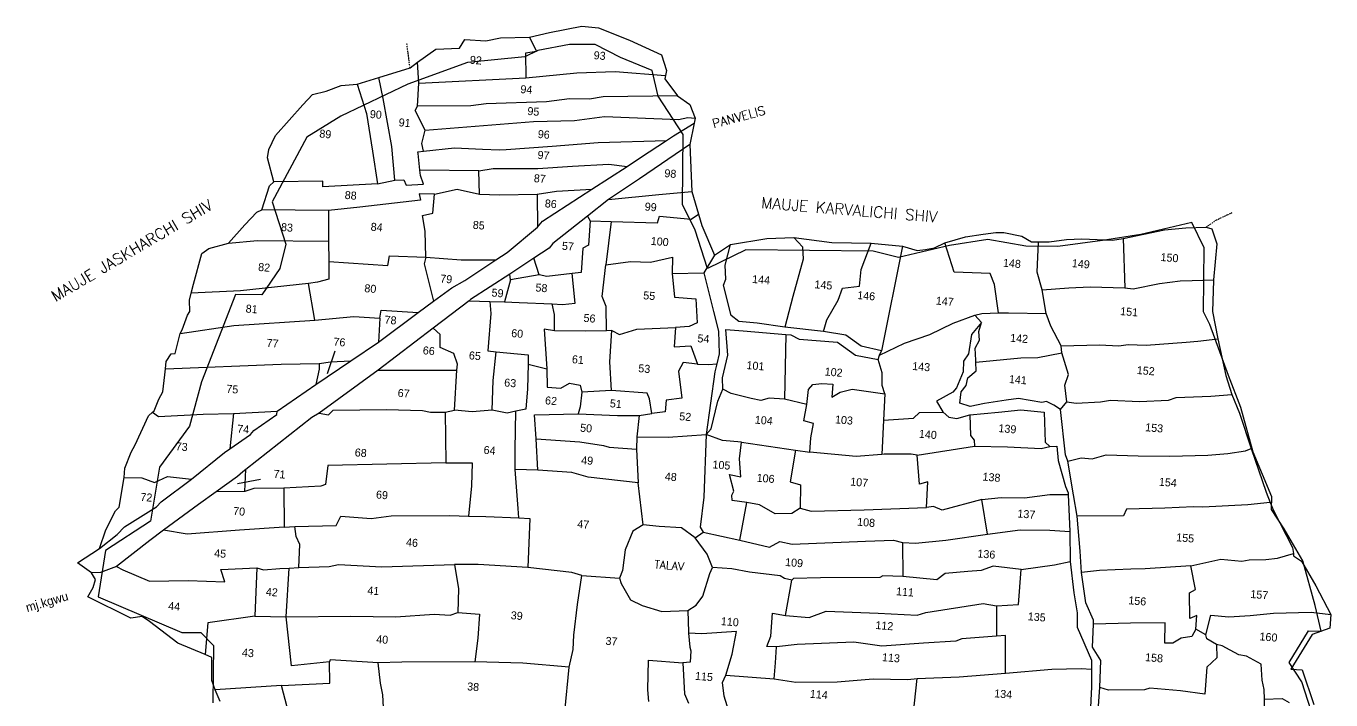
# Model space of a CAD drawing. Header units: metres. Extents: x 286999 to 289862, y 2087634 to 2091131.
# Drawn here: x 286999 to 288506, y 2090353 to 2091131 of the extents above; entities that cross this region are included whole.
import ezdxf
from ezdxf.enums import TextEntityAlignment as Align

# ---------------------------------------------------------------- set-up
doc = ezdxf.new("R2010")
doc.units = ezdxf.units.M
doc.header["$LTSCALE"] = 10
doc.header["$MEASUREMENT"] = 0
doc.linetypes.add('DIVIDE', pattern=[1.25, 0.5, -0.25, 0, -0.25, 0, -0.25])
for name, color, linetype in [('OFF', 1, 'Continuous'), ('POLY_PARCEL', 6, 'Continuous'), ('POLY_ROAD', 30, 'Continuous'), ('POLY_WATER', 4, 'Continuous'), ('TEXT_MAPIN', 7, 'Continuous'), ('TEXT_MAPOUT', 7, 'Continuous'), ('TEXT_PARCEL', 7, 'Continuous'), ('V_BOUND_LINE', 7, 'Continuous'), ('V_DIVIDE_LINE', 7, 'DIVIDE'), ('VILLAGE BOUNDRY', 15, 'Continuous')]:
    doc.layers.add(name, color=color, linetype=linetype)
doc.styles.get("Standard").update_dxf_attribs({"font": 'simplex.shx'})
doc.styles.add('TEXT_MAP', font='')
doc.styles.get('TEXT_MAP').set_extended_font_data('Kruti Dev 050')
doc.dimstyles.get("Standard").update_dxf_attribs({"dimtxt": 0.18, "dimasz": 0.18, "dimexe": 0.18, "dimexo": 0.0625, "dimgap": 0.09, "dimtad": 0, "dimtih": 1, "dimtoh": 1, "dimdec": 4, "dimzin": 0, "dimdsep": 46, "dimtxsty": 'Standard', "dimcen": 0.09, "dimadec": 0, "dimazin": 0, "dimtfac": 1, "dimtdec": 4, "dimtofl": 0, "dimtmove": 0, "dimatfit": 3, "dimfxl": 1, "dimtolj": 1, "dimtzin": 0, "dimarcsym": 0})

msp = doc.modelspace()

# ---------------------------------------------------------------- linework, layer by layer
at = {"layer": 'OFF'}
msp.add_line((287771.8, 2090540.2), (287781, 2090546.5), dxfattribs=at)
at = {"layer": 'POLY_PARCEL'}
for p, q in [((287580.5, 2091118.6), (287588.5, 2091102)), ((287588.5, 2091102), (287576, 2091100.1)), ((287576, 2091100.1), (287576.4, 2091071.6)), ((287452.8, 2091065.3), (287451.4, 2091089.7)), ((287411.6, 2091047.5), (287406.7, 2091071.9)), ((287451.3, 2091038.8), (287452.8, 2091065.3)), ((287452.8, 2091065.3), (287576.4, 2091071.6)), ((287576.4, 2091071.6), (287635.3, 2091077.4)), ((287635.3, 2091077.4), (287679.5, 2091078.9)), ((287679.5, 2091078.9), (287737.7, 2091074.2)), ((287381.6, 2091064.3), (287392.4, 2091030.2)), ((287665.5, 2091049.7), (287650, 2091047)), ((287751.5, 2091050.7), (287665.5, 2091049.7)), ((287421.6, 2090992.1), (287411.6, 2091047.5)), ((287448.4, 2091034), (287451.3, 2091038.8)), ((287513, 2091039.3), (287451.3, 2091038.8)), ((287530.5, 2091041.5), (287513, 2091039.3)), ((287600.2, 2091043.8), (287530.5, 2091041.5)), ((287626.7, 2091047.4), (287600.2, 2091043.8)), ((287650, 2091047), (287626.7, 2091047.4)), ((287392.4, 2091030.2), (287399.4, 2090987)), ((287460, 2091011.2), (287448.4, 2091034)), ((287460, 2091011.2), (287585.2, 2091021.3)), ((287585.2, 2091021.3), (287632.6, 2091022.2)), ((287632.6, 2091022.2), (287667.2, 2091027)), ((287667.2, 2091027), (287752.5, 2091023.3)), ((287752.5, 2091023.3), (287763.6, 2091025.6)), ((287763.6, 2091025.6), (287772, 2091025.1)), ((287456.2, 2090995.8), (287460, 2091011.2)), ((287425, 2090953.3), (287421.6, 2090992.1)), ((287458, 2090987), (287456.2, 2090995.8)), ((287458, 2090987), (287493.8, 2090990.6)), ((287493.8, 2090990.6), (287526.1, 2090989)), ((287553.7, 2090988.6), (287606.9, 2090992.6)), ((287606.9, 2090992.6), (287660, 2090997)), ((287660, 2090997), (287738.7, 2090999.3)), ((287399.4, 2090987), (287405, 2090949.1)), ((287451.7, 2090986), (287458, 2090987)), ((287451.9, 2090984.3), (287451.7, 2090986)), ((287454, 2090964.7), (287451.9, 2090984.3)), ((287526.1, 2090989), (287546.1, 2090988.5)), ((287546.1, 2090988.5), (287553.7, 2090988.6)), ((287522.2, 2090964.2), (287454, 2090964.7)), ((287454.6, 2090958.8), (287454, 2090964.7)), ((287522.2, 2090964.2), (287538.5, 2090966.9)), ((287522.9, 2090937.2), (287522.2, 2090964.2)), ((287538.5, 2090966.9), (287590.2, 2090967)), ((287590.2, 2090967), (287630.1, 2090969.6)), ((287630.1, 2090969.6), (287672.2, 2090972)), ((287672.2, 2090972), (287693.2, 2090969.2)), ((287341.9, 2090952.1), (287285.1, 2090951.3)), ((287341.7, 2090945.5), (287341.9, 2090952.1)), ((287405, 2090949.1), (287341.7, 2090945.5)), ((287405, 2090949.1), (287425, 2090953.3)), ((287425, 2090953.3), (287435.6, 2090953.9)), ((287435.6, 2090953.9), (287438, 2090947.5)), ((287438, 2090947.5), (287458.1, 2090948.7)), ((287458.1, 2090948.7), (287454.6, 2090958.8)), ((287454.5, 2090930.3), (287384.6, 2090922.2)), ((287470.7, 2090937.3), (287453.3, 2090937.7)), ((287453.3, 2090937.7), (287454.5, 2090930.3)), ((287468.9, 2090915.3), (287470.7, 2090937.3)), ((287470.7, 2090937.3), (287497.2, 2090943)), ((287497.2, 2090943), (287522.9, 2090937.2)), ((287522.9, 2090937.2), (287545.8, 2090936.5)), ((287545.8, 2090936.5), (287589.6, 2090937.2)), ((287589.6, 2090937.2), (287611.7, 2090940.5)), ((287589.6, 2090937.2), (287589.7, 2090899.2)), ((287611.7, 2090940.5), (287652.7, 2090942.9)), ((287671.8, 2090930.9), (287729.8, 2090936.6)), ((287729.8, 2090936.6), (287768, 2090940.1)), ((287348.3, 2090918.2), (287271.3, 2090919.2)), ((287384.6, 2090922.2), (287348.3, 2090918.2)), ((287348.3, 2090918.2), (287348.5, 2090882.8)), ((287457.1, 2090912.6), (287468.9, 2090915.3)), ((287767.2, 2090908.1), (287775.6, 2090914.1)), ((287459.9, 2090894.5), (287457.1, 2090912.6)), ((287647.4, 2090911.7), (287650.5, 2090906.3)), ((287650.5, 2090906.3), (287648.6, 2090878.1)), ((287650.5, 2090906.3), (287675, 2090905.6)), ((287675, 2090905.6), (287668.6, 2090855.7)), ((287675, 2090905.6), (287728.6, 2090904)), ((287728.6, 2090904), (287730.7, 2090911.8)), ((287730.7, 2090911.8), (287767.2, 2090908.1)), ((287460.7, 2090864.3), (287459.9, 2090894.5)), ((287885.7, 2090887.2), (287896, 2090876.4)), ((288266.4, 2090886.1), (288268.1, 2090828.9)), ((287233.1, 2090880.7), (287266.6, 2090883.7)), ((287266.6, 2090883.7), (287348.5, 2090882.8)), ((287348.5, 2090882.8), (287348.7, 2090859.5)), ((287642, 2090874.6), (287640.2, 2090846.8)), ((287648.6, 2090878.1), (287642, 2090874.6)), ((287896, 2090876.4), (287896.8, 2090862.1)), ((287963.6, 2090850.2), (287975.3, 2090880.7)), ((288011.2, 2090876.9), (287987.1, 2090756.3)), ((288070.9, 2090847), (288060.2, 2090881.1)), ((288166.9, 2090847.2), (288168.3, 2090882)), ((287348.7, 2090859.5), (287348.9, 2090839.1)), ((287348.7, 2090859.5), (287416.8, 2090854.7)), ((287416.8, 2090854.7), (287419, 2090865.9)), ((287419, 2090865.9), (287460.7, 2090864.3)), ((287460.7, 2090864.3), (287459, 2090856.8)), ((287459, 2090856.8), (287469.7, 2090813.4)), ((287460.7, 2090864.3), (287501.6, 2090861.3)), ((287501.6, 2090861.3), (287541.5, 2090861.1)), ((287591.9, 2090843.8), (287585.6, 2090863.1)), ((287664.5, 2090819.1), (287668.6, 2090855.7)), ((287668.6, 2090855.7), (287697.3, 2090859.2)), ((287697.3, 2090859.2), (287720.2, 2090858.4)), ((287720.2, 2090858.4), (287745.8, 2090864.3)), ((287745.8, 2090864.3), (287745.3, 2090845.5)), ((287896.8, 2090862.1), (287884.6, 2090819.1)), ((287348.9, 2090839.1), (287335.9, 2090835.5)), ((287558.6, 2090838.2), (287557.7, 2090844.8)), ((287591.9, 2090843.8), (287558.6, 2090838.2)), ((287600.5, 2090842), (287591.9, 2090843.8)), ((287630, 2090845.6), (287600.5, 2090842)), ((287640.2, 2090846.8), (287630, 2090845.6)), ((287633.2, 2090811.1), (287630, 2090845.6)), ((287745.3, 2090845.5), (287781.8, 2090846.1)), ((287745.3, 2090845.5), (287748, 2090818.2)), ((287961.7, 2090830.8), (287963.6, 2090850.2)), ((288112.6, 2090845.6), (288070.9, 2090847)), ((288117.6, 2090832.9), (288112.6, 2090845.6)), ((288172.8, 2090826.5), (288166.9, 2090847.2)), ((287246.9, 2090825.3), (287189.9, 2090822.7)), ((287325.3, 2090833.8), (287246.9, 2090825.3)), ((287335.9, 2090835.5), (287325.3, 2090833.8)), ((287332.6, 2090791.5), (287325.3, 2090833.8)), ((287558.6, 2090838.2), (287551.6, 2090812.6)), ((287937.2, 2090814.8), (287941.9, 2090828.6)), ((287941.9, 2090828.6), (287961.7, 2090830.8)), ((288122.4, 2090799.9), (288117.6, 2090832.9)), ((288172.8, 2090826.5), (288203.4, 2090829.1)), ((288177.2, 2090799.1), (288172.8, 2090826.5)), ((288203.4, 2090829.1), (288228.2, 2090830.1)), ((288228.2, 2090830.1), (288268.1, 2090828.9)), ((288268.1, 2090828.9), (288277.7, 2090827.8)), ((288277.7, 2090827.8), (288308.3, 2090834)), ((288308.3, 2090834), (288332, 2090837.2)), ((288332, 2090837.2), (288346.1, 2090837.3)), ((288346.1, 2090837.3), (288370.7, 2090838.2)), ((287511, 2090814.1), (287534.6, 2090813.2)), ((287534.6, 2090813.2), (287536.1, 2090799.4)), ((287534.6, 2090813.2), (287551.6, 2090812.6)), ((287551.6, 2090812.6), (287568.8, 2090812)), ((287568.8, 2090812), (287606.9, 2090810.3)), ((287606.9, 2090810.3), (287618.5, 2090809.8)), ((287609.6, 2090798.1), (287606.9, 2090810.3)), ((287618.5, 2090809.8), (287633.2, 2090811.1)), ((287669, 2090807.4), (287664.5, 2090819.1)), ((287748, 2090818.2), (287772.8, 2090816.2)), ((287772.8, 2090816.2), (287774.1, 2090788.5)), ((287884.6, 2090819.1), (287875.3, 2090783.6)), ((287923.9, 2090791.8), (287937.2, 2090814.8)), ((287332.6, 2090791.5), (287377.6, 2090796)), ((287377.6, 2090796), (287407.6, 2090793.9)), ((287407.6, 2090793.9), (287406.1, 2090766.3)), ((287407.6, 2090793.9), (287409.1, 2090803.3)), ((287409.1, 2090803.3), (287452.1, 2090800.4)), ((287536.1, 2090799.4), (287532.5, 2090756)), ((287609.5, 2090779.2), (287609.6, 2090798.1)), ((287669.4, 2090779.4), (287669, 2090807.4)), ((288069.8, 2090788.3), (288094.8, 2090797.3)), ((288094.8, 2090797.3), (288103.1, 2090799.4)), ((288102.5, 2090789), (288094.8, 2090797.3)), ((288103.1, 2090799.4), (288122.4, 2090799.9)), ((288122.4, 2090799.9), (288133.8, 2090800.2)), ((288133.8, 2090800.2), (288177.2, 2090799.1)), ((288182.7, 2090784.8), (288177.2, 2090799.1)), ((287177.2, 2090776.1), (287238.9, 2090785.3)), ((287238.9, 2090785.3), (287332.6, 2090791.5)), ((287477.3, 2090775.1), (287469.4, 2090782.5)), ((287609.5, 2090779.2), (287597.6, 2090781.3)), ((287597.6, 2090781.3), (287600.5, 2090735.5)), ((287645.2, 2090778.8), (287609.5, 2090779.2)), ((287669.4, 2090779.4), (287645.2, 2090778.8)), ((287675.5, 2090779.6), (287669.4, 2090779.4)), ((287673.2, 2090743.4), (287675.5, 2090779.6)), ((287675.5, 2090779.6), (287684.6, 2090775.2)), ((287684.6, 2090775.2), (287704.7, 2090781.2)), ((287704.7, 2090781.2), (287749.3, 2090783)), ((287749.3, 2090783), (287747.5, 2090760.6)), ((287764.9, 2090784.3), (287749.3, 2090783)), ((287774.1, 2090788.5), (287764.9, 2090784.3)), ((287920.1, 2090778.5), (287923.9, 2090791.8)), ((288042.9, 2090774.9), (288069.8, 2090788.3)), ((288194.6, 2090762.1), (288182.7, 2090784.8)), ((287477.5, 2090760.1), (287477.3, 2090775.1)), ((287876.7, 2090775.2), (287875.2, 2090700.4)), ((287985, 2090751), (288013.5, 2090765)), ((288013.5, 2090765), (288042.9, 2090774.9)), ((288261.1, 2090761.8), (288272.1, 2090763.6)), ((288272.1, 2090763.6), (288292.8, 2090762.8)), ((288292.8, 2090762.8), (288339.1, 2090766.3)), ((288339.1, 2090766.3), (288352.4, 2090767.3)), ((288352.4, 2090767.3), (288375.4, 2090770.1)), ((287493.3, 2090753), (287477.5, 2090760.1)), ((287497.4, 2090740.7), (287493.3, 2090753)), ((287532.5, 2090756), (287542.2, 2090755.1)), ((287538.5, 2090721.7), (287542.2, 2090755.1)), ((287542.2, 2090755.1), (287579.1, 2090751.5)), ((287579.1, 2090751.5), (287579, 2090740.9)), ((287747.5, 2090760.6), (287766.9, 2090761.9)), ((287766.9, 2090761.9), (287774.6, 2090740.9)), ((288147.9, 2090748.2), (288167.5, 2090748.4)), ((288167.5, 2090748.4), (288195.5, 2090753.7)), ((288194.6, 2090762.1), (288239, 2090763)), ((288195.5, 2090753.7), (288194.6, 2090762.1)), ((288203, 2090728.7), (288195.5, 2090753.7)), ((288239, 2090763), (288261.1, 2090761.8)), ((287160, 2090735.5), (287293.9, 2090740.8)), ((287293.9, 2090740.8), (287337.7, 2090741.6)), ((287337.5, 2090735.1), (287333.6, 2090717.2)), ((287337.7, 2090741.6), (287337.5, 2090735.1)), ((287337.7, 2090741.6), (287350.6, 2090743.5)), ((287350.6, 2090743.5), (287374.1, 2090744.6)), ((287405.7, 2090733.9), (287405.7, 2090733.9)), ((287405.7, 2090733.9), (287496.8, 2090733.8)), ((287494.1, 2090687.5), (287496.8, 2090733.8)), ((287496.8, 2090733.8), (287497.4, 2090740.7)), ((287579, 2090740.9), (287578.1, 2090712.2)), ((287579, 2090740.9), (287600.5, 2090735.5)), ((287600.5, 2090735.5), (287600.9, 2090714)), ((287675.3, 2090710.2), (287673.2, 2090743.4)), ((287758, 2090742.6), (287752.8, 2090732.5)), ((287774.6, 2090740.9), (287758, 2090742.6)), ((287774.6, 2090740.9), (287787.2, 2090740.2)), ((287787.2, 2090740.2), (287797, 2090741)), ((287988, 2090730.8), (287983.1, 2090746.1)), ((288096.2, 2090743.2), (288147.9, 2090748.2)), ((287537.5, 2090687.5), (287538.5, 2090721.7)), ((287616.8, 2090713), (287626.8, 2090718.8)), ((287626.8, 2090718.8), (287639, 2090716.3)), ((287752.8, 2090732.5), (287756.4, 2090701.3)), ((287908, 2090717.2), (287918.4, 2090718.3)), ((287918.4, 2090718.3), (287931, 2090717.7)), ((287987.9, 2090716.2), (287988, 2090730.8)), ((288199, 2090716.4), (288203, 2090728.7)), ((287578.1, 2090712.2), (287576.2, 2090688.7)), ((287600.9, 2090714), (287616.8, 2090713)), ((287639, 2090716.3), (287640.9, 2090708.3)), ((287640.9, 2090708.3), (287639.1, 2090691.4)), ((287675.3, 2090710.2), (287640.9, 2090708.3)), ((287716.5, 2090707.2), (287675.3, 2090710.2)), ((287719.3, 2090700.8), (287716.5, 2090707.2)), ((287813.5, 2090707), (287803.7, 2090712)), ((287836.6, 2090701.2), (287813.5, 2090707)), ((287900.9, 2090694.3), (287902.8, 2090711.3)), ((287902.8, 2090711.3), (287908, 2090717.2)), ((287931, 2090717.7), (287929.8, 2090702.7)), ((287929.8, 2090702.7), (287939.4, 2090708.3)), ((287939.4, 2090708.3), (287953.1, 2090711.9)), ((287953.1, 2090711.9), (287991.1, 2090706.4)), ((287991.1, 2090706.4), (287987.9, 2090716.2)), ((287991.1, 2090706.4), (287989.6, 2090676.1)), ((288201.1, 2090697.4), (288199, 2090716.4)), ((288327.6, 2090702.3), (288367.5, 2090703.6)), ((288367.5, 2090703.6), (288391.9, 2090705.8)), ((287353.8, 2090687.5), (287415.4, 2090688.3)), ((287415.4, 2090688.3), (287456.9, 2090687.4)), ((287576.2, 2090688.7), (287564.7, 2090686.4)), ((287639.1, 2090691.4), (287636.7, 2090683.2)), ((287721.9, 2090683.9), (287719.3, 2090700.8)), ((287738.4, 2090699.1), (287737.3, 2090685.7)), ((287756.4, 2090701.3), (287738.4, 2090699.1)), ((287847.6, 2090698.9), (287836.6, 2090701.2)), ((287836.6, 2090701.2), (287836.6, 2090701.2)), ((287857.3, 2090701.4), (287847.6, 2090698.9)), ((287875.2, 2090700.4), (287857.3, 2090701.4)), ((287900.9, 2090694.3), (287875.2, 2090700.4)), ((287897.3, 2090675.2), (287900.9, 2090694.3)), ((288193.7, 2090688.5), (288201.1, 2090697.4)), ((288201.1, 2090697.4), (288212.1, 2090695.6)), ((288212.1, 2090695.6), (288239.9, 2090697.2)), ((288239.9, 2090697.2), (288251.8, 2090699.2)), ((288251.8, 2090699.2), (288285.1, 2090697.7)), ((288285.1, 2090697.7), (288318.6, 2090699.2)), ((288318.6, 2090699.2), (288327.6, 2090702.3)), ((287145.2, 2090685.2), (287152, 2090680.4)), ((287152, 2090680.4), (287203.6, 2090683.1)), ((287203.6, 2090683.1), (287238.6, 2090683.8)), ((287238.6, 2090683.8), (287234.3, 2090642.8)), ((287238.6, 2090683.8), (287289.2, 2090686.3)), ((287337.8, 2090684), (287348.6, 2090682.1)), ((287348.6, 2090682.1), (287353.8, 2090687.5)), ((287456.9, 2090687.4), (287466.1, 2090685.2)), ((287466.1, 2090685.2), (287483.3, 2090685.3)), ((287483.3, 2090685.3), (287494.1, 2090687.5)), ((287483.3, 2090685.3), (287483.9, 2090626.6)), ((287514.4, 2090685.8), (287494.1, 2090687.5)), ((287537.5, 2090687.5), (287514.4, 2090685.8)), ((287554.7, 2090684.3), (287537.5, 2090687.5)), ((287564.7, 2090686.4), (287554.7, 2090684.3)), ((287563.9, 2090642.1), (287564.7, 2090686.4)), ((287586.3, 2090682.2), (287636.7, 2090683.2)), ((287588.1, 2090654.4), (287586.3, 2090682.2)), ((287636.7, 2090683.2), (287682.4, 2090681.3)), ((287682.4, 2090681.3), (287707.1, 2090681.4)), ((287707.1, 2090681.4), (287704.4, 2090656.6)), ((287707.1, 2090681.4), (287721.9, 2090683.9)), ((287737.3, 2090685.7), (287721.9, 2090683.9)), ((287908.6, 2090672.3), (287897.3, 2090675.2)), ((287989.6, 2090676.1), (287987.7, 2090636.4)), ((287989.6, 2090676.1), (288024.1, 2090678.4)), ((288024.1, 2090678.4), (288031, 2090685)), ((288031, 2090685), (288058.5, 2090685.2)), ((288089, 2090682.3), (288089.9, 2090658.2)), ((287740.9, 2090656.4), (287784.5, 2090659.3)), ((287784.5, 2090659.3), (287781.9, 2090586.9)), ((287803.5, 2090652.4), (287784.5, 2090659.3)), ((287905.6, 2090655.5), (287908.6, 2090672.3)), ((288089.9, 2090658.2), (288094.2, 2090653.1)), ((287588.1, 2090654.4), (287638.7, 2090651)), ((287590.2, 2090618.2), (287588.1, 2090654.4)), ((287638.7, 2090651), (287666.1, 2090646.9)), ((287666.1, 2090646.9), (287672.5, 2090645)), ((287672.5, 2090645), (287704.3, 2090642.4)), ((287704.4, 2090656.6), (287704.3, 2090642.4)), ((287704.4, 2090656.6), (287740.9, 2090656.4)), ((287825.6, 2090650.6), (287803.5, 2090652.4)), ((287823.2, 2090631.4), (287825.6, 2090650.6)), ((287825.6, 2090650.6), (287887.8, 2090641.5)), ((287904.3, 2090639), (287905.6, 2090655.5)), ((288028.4, 2090635.5), (288094.5, 2090645.9)), ((288094.2, 2090653.1), (288094.5, 2090645.9)), ((288094.5, 2090645.9), (288132.8, 2090645.2)), ((288132.8, 2090645.2), (288171.5, 2090643.2)), ((288171.5, 2090643.2), (288181.7, 2090645.6)), ((288407.4, 2090640.8), (288413.9, 2090643.2)), ((287564.2, 2090619.2), (287563.9, 2090642.1)), ((287704.3, 2090642.4), (287706.2, 2090603.6)), ((287824.7, 2090610.7), (287823.2, 2090631.4)), ((287887.8, 2090641.5), (287881.6, 2090604.8)), ((287887.8, 2090641.5), (287904.3, 2090639)), ((287957.8, 2090634.1), (287904.3, 2090639)), ((287987.7, 2090636.4), (287957.8, 2090634.1)), ((287990.1, 2090636.6), (287987.7, 2090636.4)), ((288021.4, 2090636.8), (287990.1, 2090636.6)), ((288028.4, 2090635.5), (288021.4, 2090636.8)), ((288030.9, 2090602), (288028.4, 2090635.5)), ((288202.5, 2090628.7), (288217.8, 2090632.5)), ((288217.8, 2090632.5), (288230.6, 2090631.2)), ((288230.6, 2090631.2), (288246.7, 2090635.9)), ((288246.7, 2090635.9), (288283.6, 2090634.7)), ((288283.6, 2090634.7), (288320, 2090634.4)), ((288320, 2090634.4), (288364, 2090635.6)), ((288364, 2090635.6), (288387, 2090637.6)), ((288387, 2090637.6), (288407.4, 2090640.8)), ((287251.7, 2090593.8), (287253.1, 2090619)), ((287347.8, 2090623.5), (287344.9, 2090601.8)), ((287483.9, 2090626.6), (287347.8, 2090623.5)), ((287483.9, 2090626.6), (287514.3, 2090626.9)), ((287514.3, 2090626.9), (287513.5, 2090600)), ((287590.2, 2090618.2), (287564.2, 2090619.2)), ((287567.5, 2090573.8), (287564.2, 2090619.2)), ((287629.3, 2090615.4), (287590.2, 2090618.2)), ((287648.2, 2090610.2), (287629.3, 2090615.4)), ((287816.6, 2090593.9), (287811.4, 2090613.3)), ((287811.4, 2090613.3), (287824.7, 2090610.7)), ((287112.3, 2090609.8), (287133, 2090609.3)), ((287133, 2090609.3), (287147.5, 2090604.1)), ((287147.5, 2090604.1), (287162.3, 2090610.9)), ((287162.3, 2090610.9), (287190.1, 2090607.9)), ((287339.6, 2090599.7), (287296.8, 2090597.4)), ((287344.9, 2090601.8), (287339.6, 2090599.7)), ((287513.5, 2090600), (287510, 2090565.3)), ((287706.2, 2090603.6), (287648.2, 2090610.2)), ((287711.8, 2090555.3), (287706.2, 2090603.6)), ((287881.6, 2090604.8), (287893.7, 2090601.5)), ((287893.7, 2090601.5), (287893, 2090574.2)), ((288040.6, 2090604.8), (288030.9, 2090602)), ((288039, 2090575.2), (288040.6, 2090604.8)), ((287251.7, 2090593.8), (287218.8, 2090593.2)), ((287262.2, 2090596.9), (287251.7, 2090593.8)), ((287296.8, 2090597.4), (287262.2, 2090596.9)), ((287296.8, 2090597.4), (287297.2, 2090552.6)), ((287781.9, 2090586.9), (287777.5, 2090552.4)), ((287814.2, 2090589.4), (287816.6, 2090593.9)), ((287814.5, 2090583.4), (287814.2, 2090589.4)), ((287831.7, 2090580.8), (287814.5, 2090583.4)), ((288102.9, 2090584.3), (288057.1, 2090572.2)), ((288102.9, 2090584.3), (288125.3, 2090586.8)), ((288109.5, 2090544.5), (288102.9, 2090584.3)), ((288125.3, 2090586.8), (288152.2, 2090586.2)), ((288152.2, 2090586.2), (288181.4, 2090590.1)), ((288181.4, 2090590.1), (288202.8, 2090590)), ((287568.4, 2090563.1), (287567.5, 2090573.8)), ((287823.4, 2090537.5), (287831.7, 2090580.8)), ((287846.2, 2090578.4), (287831.7, 2090580.8)), ((287864.4, 2090567.8), (287846.2, 2090578.4)), ((287883.4, 2090568.3), (287864.4, 2090567.8)), ((287893, 2090574.2), (287883.4, 2090568.3)), ((287893, 2090574.2), (287905.9, 2090571)), ((287905.9, 2090571), (287967, 2090572.4)), ((287967, 2090572.4), (288039, 2090575.2)), ((288047.1, 2090576.2), (288039, 2090575.2)), ((288057.1, 2090572.2), (288047.1, 2090576.2)), ((288270.1, 2090573.4), (288266.5, 2090565.5)), ((288314.4, 2090574.3), (288270.1, 2090573.4)), ((288347.3, 2090575.8), (288314.4, 2090574.3)), ((288358.2, 2090575.5), (288347.3, 2090575.8)), ((288410.3, 2090578.1), (288358.2, 2090575.5)), ((288436.2, 2090580.8), (288410.3, 2090578.1)), ((287297.2, 2090552.6), (287245.5, 2090549.1)), ((287297.2, 2090552.6), (287309.4, 2090553)), ((287309.4, 2090553), (287357.4, 2090554.5)), ((287310.9, 2090541.8), (287309.4, 2090553)), ((287357.4, 2090554.5), (287362.6, 2090565)), ((287362.6, 2090565), (287397.7, 2090562.5)), ((287397.7, 2090562.5), (287420.9, 2090565.4)), ((287420.9, 2090565.4), (287488.4, 2090565.9)), ((287488.4, 2090565.9), (287510, 2090565.3)), ((287510, 2090565.3), (287530, 2090564.7)), ((287530, 2090564.7), (287568.4, 2090563.1)), ((287568.4, 2090563.1), (287581.1, 2090562.5)), ((287581.1, 2090562.5), (287578.6, 2090505.9)), ((287777.5, 2090552.4), (287781, 2090546.5)), ((288266.5, 2090565.5), (288213.2, 2090565.1)), ((287185, 2090544.3), (287157.9, 2090548.9)), ((287245.5, 2090549.1), (287185, 2090544.3)), ((287315.2, 2090532.3), (287310.9, 2090541.8)), ((287781, 2090546.5), (287823.4, 2090537.5)), ((287823.4, 2090537.5), (287857.7, 2090529.4)), ((287968.8, 2090536.2), (288001, 2090537.5)), ((288001, 2090537.5), (288011.5, 2090534.7)), ((288026.3, 2090533.9), (288061.4, 2090537.4)), ((288061.4, 2090537.4), (288109.5, 2090544.5)), ((288109.5, 2090544.5), (288147.2, 2090549.4)), ((288147.2, 2090549.4), (288181.6, 2090548.9)), ((288181.6, 2090548.9), (288204.7, 2090547.4)), ((287314.1, 2090505.8), (287315.2, 2090532.3)), ((287857.7, 2090529.4), (287869.7, 2090536)), ((287869.7, 2090536), (287884.1, 2090532.8)), ((287884.1, 2090532.8), (287968.8, 2090536.2)), ((288011.5, 2090534.7), (288026.3, 2090533.9)), ((288011.5, 2090534.7), (288011.8, 2090495.4)), ((287349.3, 2090507), (287360, 2090509.4)), ((287360, 2090509.4), (287409.9, 2090506.6)), ((287409.9, 2090506.6), (287494.1, 2090509.2)), ((287521.4, 2090509.1), (287494.1, 2090509.2)), ((287494.1, 2090509.2), (287498.7, 2090481.1)), ((287578.6, 2090505.9), (287521.4, 2090509.1)), ((288116.1, 2090507.3), (288102.2, 2090502.5)), ((288148.6, 2090503.5), (288116.1, 2090507.3)), ((288148.6, 2090503.5), (288187.1, 2090509)), ((288187.1, 2090509), (288205.2, 2090512.6)), ((288344.5, 2090507.9), (288291.6, 2090504.4)), ((288344.5, 2090507.9), (288379.2, 2090515.6)), ((288349.8, 2090480.4), (288344.5, 2090507.9)), ((288379.2, 2090515.6), (288403.4, 2090513.3)), ((288403.4, 2090513.3), (288411.9, 2090514.7)), ((288411.9, 2090514.7), (288431.2, 2090514.9)), ((288431.2, 2090514.9), (288444.5, 2090516.6)), ((288444.5, 2090516.6), (288462.8, 2090522)), ((287103.5, 2090506.9), (287110.9, 2090503.2)), ((287110.9, 2090503.2), (287141.5, 2090490.1)), ((287224.2, 2090503.4), (287265.8, 2090505.4)), ((287228.8, 2090489.2), (287224.2, 2090503.4)), ((287265.8, 2090505.4), (287263.5, 2090449.6)), ((287265.8, 2090505.4), (287273.3, 2090503.3)), ((287273.3, 2090503.3), (287292.4, 2090504.7)), ((287292.4, 2090504.7), (287303.1, 2090504.9)), ((287299.6, 2090448.8), (287303.1, 2090504.9)), ((287303.1, 2090504.9), (287314.1, 2090505.8)), ((287314.1, 2090505.8), (287349.3, 2090507)), ((287349.3, 2090507), (287349.3, 2090507)), ((287409.9, 2090506.6), (287409.9, 2090506.6)), ((287409.9, 2090506.6), (287409.9, 2090506.6)), ((287629.5, 2090500.2), (287578.6, 2090505.9)), ((287641, 2090496.6), (287629.5, 2090500.2)), ((287629.5, 2090500.2), (287629.5, 2090500.2)), ((287636.1, 2090463.1), (287641, 2090496.6)), ((287641, 2090496.6), (287684.4, 2090493.4)), ((287814.4, 2090504.1), (287791.9, 2090505.8)), ((287834.7, 2090500.4), (287814.4, 2090504.1)), ((287870, 2090496), (287834.7, 2090500.4)), ((287875, 2090493.2), (287870, 2090496)), ((287883.5, 2090491.3), (287875, 2090493.2)), ((287885.6, 2090493.1), (287883.5, 2090491.3)), ((287916.6, 2090493.7), (287885.6, 2090493.1)), ((287985.2, 2090494.1), (287916.6, 2090493.7)), ((287988.5, 2090496.2), (287985.2, 2090494.1)), ((288011.8, 2090495.4), (287988.5, 2090496.2)), ((288051, 2090491.6), (288011.8, 2090495.4)), ((288060.7, 2090498.8), (288051, 2090491.6)), ((288087, 2090501), (288060.7, 2090498.8)), ((288102.2, 2090502.5), (288087, 2090501)), ((288145.3, 2090462.9), (288148.6, 2090503.5)), ((288238.8, 2090502.4), (288218.2, 2090500.1)), ((288275, 2090504), (288238.8, 2090502.4)), ((288291.6, 2090504.4), (288275, 2090504)), ((287141.5, 2090490.1), (287186.4, 2090490.8)), ((287186.4, 2090490.8), (287228.8, 2090489.2)), ((287498.7, 2090481.1), (287497.9, 2090453.7)), ((287876.4, 2090450.3), (287883.5, 2090491.3)), ((288342.9, 2090476.5), (288349.8, 2090480.4)), ((287631.7, 2090427.8), (287636.1, 2090463.1)), ((288038.2, 2090453.8), (288104.4, 2090464.2)), ((288104.4, 2090464.2), (288120.1, 2090461.7)), ((288120.1, 2090461.7), (288145.3, 2090462.9)), ((288343.1, 2090446.7), (288342.9, 2090476.5)), ((287263.5, 2090449.6), (287208.9, 2090442)), ((287263.5, 2090449.6), (287299.6, 2090448.8)), ((287299.6, 2090448.8), (287374, 2090449.6)), ((287305.5, 2090392.3), (287299.6, 2090448.8)), ((287374, 2090449.6), (287426, 2090449)), ((287426, 2090449), (287470.6, 2090451.9)), ((287470.6, 2090451.9), (287489.1, 2090450.8)), ((287489.1, 2090450.8), (287497.9, 2090453.7)), ((287497.9, 2090453.7), (287522.9, 2090452)), ((287522.9, 2090452), (287521, 2090424.2)), ((287763.4, 2090456.1), (287764.3, 2090431)), ((287859.4, 2090426.4), (287861.2, 2090453.2)), ((287861.2, 2090453.2), (287876.4, 2090450.3)), ((287876.4, 2090450.3), (287903.5, 2090448.1)), ((287903.5, 2090448.1), (287923.3, 2090455.3)), ((287923.3, 2090455.3), (287983.1, 2090452.9)), ((287983.1, 2090452.9), (288028.4, 2090450.6)), ((288028.4, 2090450.6), (288038.2, 2090453.8)), ((288120.1, 2090461.7), (288120, 2090426.5)), ((288351.3, 2090450.5), (288343.1, 2090446.7)), ((288350, 2090434.7), (288351.3, 2090450.5)), ((288361.8, 2090428), (288367.6, 2090450.7)), ((288367.6, 2090450.7), (288388.1, 2090449)), ((288388.1, 2090449), (288412.8, 2090450.5)), ((288412.8, 2090450.5), (288439.9, 2090453.1)), ((288439.9, 2090453.1), (288483.2, 2090454.3)), ((288483.2, 2090454.3), (288506.2, 2090451.4)), ((287208.9, 2090442), (287205.9, 2090405.3)), ((287819.5, 2090432), (287779.6, 2090429.3)), ((287814.5, 2090405.5), (287819.5, 2090432)), ((288274.7, 2090441.4), (288231.8, 2090440.2)), ((288314.7, 2090441.8), (288274.7, 2090441.4)), ((288314.3, 2090418.3), (288314.7, 2090441.8)), ((288350, 2090434.7), (288345.7, 2090426)), ((288361.8, 2090428), (288350, 2090434.7)), ((287521, 2090424.2), (287517.3, 2090396.8)), ((287631.1, 2090411.1), (287631.7, 2090427.8)), ((287764.3, 2090431), (287764.4, 2090430.1)), ((287779.6, 2090429.3), (287764.4, 2090430.1)), ((287764.4, 2090430.1), (287765.7, 2090413.9)), ((287854.5, 2090414.5), (287859.4, 2090426.4)), ((287889.8, 2090416.8), (287865.9, 2090414)), ((287955.3, 2090419.6), (287889.8, 2090416.8)), ((287987.5, 2090414.8), (287955.3, 2090419.6)), ((288035.7, 2090418.4), (287987.5, 2090414.8)), ((288073.1, 2090420.8), (288035.7, 2090418.4)), ((288080.1, 2090423.4), (288073.1, 2090420.8)), ((288120, 2090426.5), (288080.1, 2090423.4)), ((288130.3, 2090427.2), (288120, 2090426.5)), ((288130.3, 2090383.7), (288130.3, 2090427.2)), ((288323.6, 2090418.2), (288314.3, 2090418.3)), ((288333.2, 2090424.3), (288323.6, 2090418.2)), ((288345.7, 2090426), (288333.2, 2090424.3)), ((288362.9, 2090423.4), (288361.8, 2090428)), ((288373.9, 2090416.9), (288362.9, 2090423.4)), ((288373.9, 2090416.9), (288374.5, 2090401.3)), ((288380.4, 2090415.2), (288373.9, 2090416.9)), ((287626.5, 2090390.6), (287631.1, 2090411.1)), ((287765.7, 2090413.9), (287766.9, 2090409.4)), ((287766.9, 2090409.4), (287766.2, 2090396.4)), ((287807.4, 2090381.5), (287814.5, 2090405.5)), ((287865.9, 2090414), (287854.5, 2090414.5)), ((287864.8, 2090395.8), (287865.9, 2090414)), ((288389.9, 2090410.3), (288380.4, 2090415.2)), ((288399.8, 2090405.1), (288389.9, 2090410.3)), ((288408.6, 2090403.5), (288399.8, 2090405.1)), ((288425.5, 2090394.1), (288408.6, 2090403.5)), ((287349.6, 2090396.7), (287305.5, 2090392.3)), ((287350.5, 2090399.1), (287349.6, 2090396.7)), ((287349.8, 2090372.1), (287349.6, 2090396.7)), ((287405.8, 2090395.7), (287350.5, 2090399.1)), ((287433.1, 2090396.4), (287405.8, 2090395.7)), ((287408.4, 2090372), (287405.8, 2090395.7)), ((287517.3, 2090396.8), (287433.1, 2090396.4)), ((287572.8, 2090395.2), (287517.3, 2090396.8)), ((287626.5, 2090390.6), (287572.8, 2090395.2)), ((287572.8, 2090395.2), (287572.8, 2090395.2)), ((287621.2, 2090339), (287626.5, 2090390.6)), ((287717.3, 2090364.4), (287718.1, 2090398.7)), ((287718.1, 2090398.7), (287757.8, 2090395.5)), ((287766.2, 2090396.4), (287757.8, 2090395.5)), ((287757.8, 2090395.5), (287759.7, 2090359.7)), ((287863.3, 2090377), (287864.8, 2090395.8)), ((288130.3, 2090383.7), (288184, 2090388.5)), ((288184, 2090388.5), (288217.7, 2090389.3)), ((288217.7, 2090389.3), (288229.6, 2090388.3)), ((288362.8, 2090390.5), (288360.5, 2090359.5)), ((288374.5, 2090401.3), (288362.8, 2090390.5)), ((288426.7, 2090375.7), (288425.5, 2090394.1)), ((287294.2, 2090369.3), (287349.8, 2090372.1)), ((287411, 2090358.7), (287408.4, 2090372)), ((287803.6, 2090373.1), (287807.4, 2090381.5)), ((287805.4, 2090357.1), (287803.6, 2090373.1)), ((287807.4, 2090381.5), (287863.3, 2090377)), ((287863.3, 2090377), (287888.2, 2090373.4)), ((287888.2, 2090373.4), (287935.8, 2090373.9)), ((287935.8, 2090373.9), (287977.6, 2090377.2)), ((287977.6, 2090377.2), (288017.6, 2090376.3)), ((288017.6, 2090376.3), (288028.4, 2090377.4)), ((288023.7, 2090335), (288028.4, 2090377.4)), ((288028.4, 2090377.4), (288076.9, 2090379.3)), ((288076.9, 2090379.3), (288130.3, 2090383.7)), ((288429.1, 2090364.9), (288426.7, 2090375.7)), ((287294.2, 2090369.3), (287217.6, 2090364.5)), ((287300.5, 2090344.4), (287294.2, 2090369.3)), ((287411.9, 2090344), (287411, 2090358.7)), ((287718.5, 2090350.8), (287717.3, 2090364.4)), ((287759.7, 2090359.7), (287764.3, 2090349)), ((287810.7, 2090339.7), (287805.4, 2090357.1)), ((288249.3, 2090364), (288239.2, 2090367.2)), ((288290.9, 2090364.5), (288249.3, 2090364)), ((288297, 2090366.3), (288290.9, 2090364.5)), ((288332.5, 2090363.4), (288297, 2090366.3)), ((288360.5, 2090359.5), (288332.5, 2090363.4)), ((288429.3, 2090353.8), (288429.1, 2090364.9)), ((288429.3, 2090353.8), (288449.7, 2090354.5)), ((288429.4, 2090319), (288429.3, 2090353.8)), ((288449.7, 2090354.5), (288458, 2090349.8))]:
    msp.add_line(p, q, dxfattribs=at)
at = {"layer": 'POLY_ROAD'}
for p, q in [((287738.7, 2090999.3), (287746.7, 2091004.5)), ((287746.7, 2091004.5), (287770.7, 2091019.1)), ((287765.8, 2090994.6), (287707.7, 2090954.9)), ((287708.6, 2090979.6), (287738.7, 2090999.3)), ((287693.2, 2090969.2), (287708.6, 2090979.6)), ((287652.7, 2090942.9), (287693.2, 2090969.2)), ((287707.7, 2090954.9), (287671.8, 2090930.9)), ((287595.4, 2090906.1), (287652.7, 2090942.9)), ((287671.8, 2090930.9), (287647.4, 2090911.7)), ((287554.6, 2090869.7), (287589.7, 2090899.2)), ((287589.7, 2090899.2), (287595.4, 2090906.1)), ((287647.4, 2090911.7), (287607.5, 2090880.3)), ((287541.5, 2090861.1), (287554.6, 2090869.7)), ((287603.4, 2090874.8), (287585.6, 2090863.1)), ((287607.5, 2090880.3), (287603.4, 2090874.8)), ((287806.7, 2090855.2), (287812.9, 2090879.1)), ((287505.7, 2090837.3), (287541.5, 2090861.1)), ((287585.6, 2090863.1), (287557.7, 2090844.8)), ((287794.1, 2090866.7), (287781.8, 2090846.1)), ((287807.2, 2090839.1), (287806.7, 2090855.2)), ((287557.7, 2090844.8), (287512.6, 2090815.3)), ((287781.8, 2090846.1), (287793.2, 2090801.7)), ((287804.8, 2090832), (287807.2, 2090839.1)), ((287469.7, 2090813.4), (287490.8, 2090829.1)), ((287490.8, 2090829.1), (287505.7, 2090837.3)), ((287813.6, 2090797.1), (287804.8, 2090832)), ((287452.1, 2090800.4), (287469.7, 2090813.4)), ((287511, 2090814.1), (287469.4, 2090782.5)), ((287512.6, 2090815.3), (287511, 2090814.1)), ((287406.1, 2090766.3), (287452.1, 2090800.4)), ((287793.2, 2090801.7), (287799, 2090779)), ((287822.2, 2090790.2), (287813.6, 2090797.1)), ((287469.4, 2090782.5), (287405.7, 2090733.9)), ((287799, 2090779), (287799.8, 2090752.7)), ((287809.5, 2090751.2), (287807.5, 2090780.8)), ((287807.5, 2090780.8), (287827.4, 2090779.2)), ((287843.5, 2090788.1), (287822.2, 2090790.2)), ((287827.4, 2090779.2), (287876.7, 2090775.2)), ((287875.3, 2090783.6), (287843.5, 2090788.1)), ((287920.1, 2090778.5), (287875.3, 2090783.6)), ((287945.9, 2090774.2), (287920.1, 2090778.5)), ((288102.5, 2090789), (288091, 2090774.9)), ((288099.7, 2090778.4), (288102.5, 2090789)), ((288100.3, 2090768.5), (288099.7, 2090778.4)), ((287374.1, 2090744.6), (287406.1, 2090766.3)), ((287876.7, 2090775.2), (287882.4, 2090774.7)), ((287882.4, 2090774.7), (287892.2, 2090769.5)), ((287892.2, 2090769.5), (287936.3, 2090766.3)), ((287936.3, 2090766.3), (287957, 2090751.1)), ((287963.8, 2090761.5), (287945.9, 2090774.2)), ((288091, 2090774.9), (288087.8, 2090752.7)), ((288095.3, 2090759.1), (288100.3, 2090768.5)), ((287799.8, 2090752.7), (287797, 2090741)), ((287803.3, 2090725.1), (287809.5, 2090751.2)), ((287957, 2090751.1), (287983.1, 2090746.1)), ((287987.1, 2090756.3), (287963.8, 2090761.5)), ((287983.1, 2090746.1), (287985, 2090751)), ((287985, 2090751), (287987.1, 2090756.3)), ((288087.8, 2090752.7), (288081.9, 2090744.3)), ((288096.1, 2090745.3), (288095.3, 2090759.1)), ((287333.6, 2090717.2), (287374.1, 2090744.6)), ((287405.7, 2090733.9), (287337.8, 2090684)), ((287797, 2090741), (287794.8, 2090731.7)), ((288081.9, 2090744.3), (288081.4, 2090731.7)), ((288096.2, 2090743.2), (288096.1, 2090745.3)), ((288096.6, 2090733), (288096.2, 2090743.2)), ((287794.8, 2090731.7), (287784.5, 2090659.3)), ((287803.7, 2090712), (287803.3, 2090725.1)), ((288081.4, 2090731.7), (288073.8, 2090713.5)), ((288084.9, 2090716.2), (288087, 2090724.9)), ((288087, 2090724.9), (288096.6, 2090733)), ((287289.2, 2090686.3), (287333.6, 2090717.2)), ((287798.2, 2090697.9), (287803.7, 2090712)), ((288069.6, 2090708.2), (288050.5, 2090698.1)), ((288073.8, 2090713.5), (288069.6, 2090708.2)), ((288077.5, 2090695.7), (288079.1, 2090708.7)), ((288079.1, 2090708.7), (288084.9, 2090716.2)), ((287790.5, 2090666.1), (287798.2, 2090697.9)), ((288050.5, 2090698.1), (288057.9, 2090685.8)), ((288089.4, 2090691.9), (288077.5, 2090695.7)), ((288106.1, 2090695.2), (288089.4, 2090691.9)), ((288131.3, 2090699.3), (288106.1, 2090695.2)), ((288145.5, 2090700.9), (288131.3, 2090699.3)), ((288172.3, 2090696.4), (288145.5, 2090700.9)), ((288177.6, 2090697.8), (288172.3, 2090696.4)), ((288186.2, 2090693.4), (288177.6, 2090697.8)), ((288193.7, 2090688.5), (288186.2, 2090693.4)), ((288199.8, 2090636), (288193.7, 2090688.5)), ((287329, 2090679.3), (287253.1, 2090619)), ((287262.2, 2090664.1), (287288.9, 2090682.7)), ((287288.9, 2090682.7), (287289.2, 2090686.3)), ((287337.8, 2090684), (287329, 2090679.3)), ((288057.9, 2090685.8), (288058.5, 2090685.2)), ((288058.5, 2090685.2), (288064.9, 2090679.6)), ((288064.9, 2090679.6), (288074.1, 2090677.9)), ((288074.1, 2090677.9), (288089, 2090682.3)), ((288089, 2090682.3), (288122.1, 2090685.2)), ((288122.1, 2090685.2), (288148.1, 2090687.8)), ((288148.1, 2090687.8), (288175.1, 2090685.1)), ((288175.1, 2090685.1), (288176.1, 2090650.8)), ((287234.3, 2090642.8), (287258.4, 2090659.4)), ((287258.4, 2090659.4), (287262.2, 2090664.1)), ((287784.5, 2090659.3), (287790.5, 2090666.1)), ((287228.2, 2090638.6), (287234.3, 2090642.8)), ((288176.1, 2090650.8), (288181.7, 2090645.6)), ((288181.7, 2090645.6), (288189.7, 2090645.9)), ((288189.7, 2090645.9), (288191.3, 2090629.6)), ((287190.1, 2090607.9), (287228.2, 2090638.6)), ((288191.3, 2090629.6), (288199.6, 2090599.4)), ((288202.5, 2090628.7), (288199.8, 2090636)), ((288208.7, 2090589.8), (288202.5, 2090628.7)), ((287249.6, 2090616.3), (287243.5, 2090610.8)), ((287253.1, 2090619), (287249.6, 2090616.3)), ((287155.1, 2090581.6), (287190.1, 2090607.9)), ((287243.5, 2090610.8), (287218.8, 2090593.2)), ((288199.6, 2090599.4), (288202.8, 2090592.1)), ((287218.8, 2090593.2), (287198.2, 2090578.5)), ((288202.8, 2090592.1), (288202.8, 2090590)), ((288202.8, 2090590), (288204.7, 2090547.4)), ((288213.2, 2090565.1), (288208.7, 2090589.8)), ((287112.7, 2090552.7), (287149.9, 2090575.9)), ((287149.9, 2090575.9), (287155.1, 2090581.6)), ((287198.2, 2090578.5), (287157.9, 2090548.9)), ((287104.3, 2090543.9), (287112.7, 2090552.7)), ((288216.4, 2090524.5), (288213.2, 2090565.1)), ((287083.8, 2090527.8), (287104.3, 2090543.9)), ((287157.9, 2090548.9), (287142.1, 2090537.2)), ((288204.7, 2090547.4), (288205.2, 2090512.6)), ((287142.1, 2090537.2), (287103.5, 2090506.9)), ((288218.2, 2090500.1), (288216.4, 2090524.5)), ((288205.2, 2090512.6), (288209.3, 2090476.7)), ((287085.1, 2090500), (287074.5, 2090499.5)), ((287103.5, 2090506.9), (287085.1, 2090500)), ((288223.3, 2090465), (288218.2, 2090500.1)), ((288209.3, 2090476.7), (288213, 2090453.4)), ((288232, 2090445.1), (288223.3, 2090465)), ((288213, 2090453.4), (288213, 2090437)), ((288213, 2090437), (288229.7, 2090398.8)), ((288230.9, 2090413.8), (288231.8, 2090440.2)), ((288231.8, 2090440.2), (288232, 2090445.1)), ((288240.4, 2090398.5), (288230.9, 2090413.8)), ((288229.6, 2090388.3), (288229.5, 2090367.8)), ((288229.7, 2090398.8), (288229.6, 2090388.3)), ((288239.2, 2090367.2), (288240.4, 2090398.5)), ((288229.5, 2090367.8), (288227.5, 2090320.7)), ((288235.2, 2090312.2), (288239.2, 2090367.2))]:
    msp.add_line(p, q, dxfattribs=at)
at = {"layer": 'POLY_WATER'}
for p, q in [((287711.8, 2090555.3), (287699.9, 2090547.9)), ((287730.2, 2090553.1), (287711.8, 2090555.3)), ((287756.3, 2090551.7), (287730.2, 2090553.1)), ((287699.9, 2090547.9), (287690.9, 2090526.1)), ((287771.8, 2090540.2), (287756.3, 2090551.7)), ((287785.9, 2090521.2), (287771.8, 2090540.2)), ((287690.9, 2090526.1), (287687.8, 2090502.3)), ((287791.9, 2090505.8), (287785.9, 2090521.2)), ((287687.8, 2090502.3), (287684.4, 2090493.4)), ((287684.4, 2090493.4), (287686.3, 2090487.5)), ((287780.8, 2090472.5), (287788.8, 2090498.8)), ((287788.8, 2090498.8), (287791.9, 2090505.8)), ((287686.3, 2090487.5), (287697.4, 2090468.4)), ((287697.4, 2090468.4), (287710.7, 2090461.9)), ((287763.4, 2090456.1), (287773, 2090462.2)), ((287773, 2090462.2), (287780.8, 2090472.5)), ((287710.7, 2090461.9), (287733.5, 2090454.9)), ((287733.5, 2090454.9), (287753.6, 2090455.8)), ((287753.6, 2090455.8), (287763.4, 2090456.1))]:
    msp.add_line(p, q, dxfattribs=at)
at = {"layer": 'V_BOUND_LINE'}
for p, q in [((287603.6, 2091124.1), (287640.9, 2091131.4)), ((287640.9, 2091131.4), (287660.3, 2091129.3)), ((287660.3, 2091129.3), (287696.2, 2091114.9)), ((287499.6, 2091105.9), (287505.8, 2091115.7)), ((287505.8, 2091115.7), (287530, 2091114.5)), ((287530, 2091114.5), (287547.1, 2091117.6)), ((287547.1, 2091117.6), (287580.5, 2091118.6)), ((287580.5, 2091118.6), (287603.6, 2091124.1)), ((287696.2, 2091114.9), (287733.1, 2091098.3)), ((287451.4, 2091089.7), (287472.4, 2091104.8)), ((287472.4, 2091104.8), (287499.6, 2091105.9)), ((287733.1, 2091098.3), (287738.7, 2091080.1)), ((287406.7, 2091071.9), (287442.6, 2091083)), ((287442.6, 2091083), (287451.4, 2091089.7)), ((287738.7, 2091080.1), (287737.7, 2091074.2)), ((287381.6, 2091064.3), (287406.7, 2091071.9)), ((287737.7, 2091074.2), (287737, 2091070.4)), ((287737, 2091070.4), (287751.5, 2091050.7)), ((287318.7, 2091040.3), (287330, 2091052.5)), ((287330, 2091052.5), (287345.9, 2091056.1)), ((287345.9, 2091056.1), (287362.9, 2091062.6)), ((287362.9, 2091062.6), (287381.6, 2091064.3)), ((287751.5, 2091050.7), (287765.9, 2091040.9)), ((287287.4, 2091005), (287318.7, 2091040.3)), ((287765.9, 2091040.9), (287772, 2091025.1)), ((287772, 2091025.1), (287770.7, 2091019.1)), ((287279.5, 2090988.7), (287287.4, 2091005)), ((287770.7, 2091019.1), (287765.8, 2090994.6)), ((287765.8, 2090994.6), (287768, 2090940.1)), ((287277.9, 2090979), (287279.5, 2090988.7)), ((287285.1, 2090951.3), (287277.9, 2090979)), ((287271.3, 2090919.2), (287280.2, 2090946.7)), ((287280.2, 2090946.7), (287285.1, 2090951.3)), ((287768, 2090940.1), (287775.6, 2090914.1)), ((287251.7, 2090901.8), (287265.7, 2090916.3)), ((287265.7, 2090916.3), (287271.3, 2090919.2)), ((287775.6, 2090914.1), (287779.6, 2090900.8)), ((287233.1, 2090880.7), (287251.7, 2090901.8)), ((287779.6, 2090900.8), (287794.1, 2090866.7)), ((288338.6, 2090898.3), (288362.2, 2090899.2)), ((288362.2, 2090899.2), (288368.5, 2090897)), ((287812.9, 2090879.1), (287854.7, 2090886)), ((287854.7, 2090886), (287885.7, 2090887.2)), ((287885.7, 2090887.2), (287929.7, 2090881.5)), ((288060.2, 2090881.1), (288084.1, 2090887.8)), ((288084.1, 2090887.8), (288104.6, 2090891.1)), ((288104.6, 2090891.1), (288119.1, 2090892.8)), ((288119.1, 2090892.8), (288128.6, 2090892.8)), ((288128.6, 2090892.8), (288149.3, 2090888.7)), ((288149.3, 2090888.7), (288160.2, 2090882)), ((288180.8, 2090882), (288200.8, 2090884.9)), ((288200.8, 2090884.9), (288218.6, 2090885.5)), ((288218.6, 2090885.5), (288253.9, 2090884.2)), ((288253.9, 2090884.2), (288266.4, 2090886.1)), ((288266.4, 2090886.1), (288314.1, 2090895.8)), ((288314.1, 2090895.8), (288338.6, 2090898.3)), ((288368.5, 2090897), (288374.4, 2090879.6)), ((287202, 2090868.5), (287210.3, 2090874.4)), ((287210.3, 2090874.4), (287233.1, 2090880.7)), ((287794.1, 2090866.7), (287812.9, 2090879.1)), ((287929.7, 2090881.5), (287975.3, 2090880.7)), ((287975.3, 2090880.7), (288011.2, 2090876.9)), ((288011.2, 2090876.9), (288028.2, 2090872.2)), ((288028.2, 2090872.2), (288038.1, 2090873.1)), ((288038.1, 2090873.1), (288048.2, 2090875.1)), ((288048.2, 2090875.1), (288060.2, 2090881.1)), ((288160.2, 2090882), (288168.3, 2090882)), ((288168.3, 2090882), (288180.8, 2090882)), ((288374.4, 2090879.6), (288370.7, 2090838.2)), ((287192.6, 2090833), (287202, 2090868.5)), ((287189.9, 2090822.7), (287192.6, 2090833)), ((288370.6, 2090837.6), (288369.3, 2090801.5)), ((288370.7, 2090838.2), (288370.6, 2090837.6)), ((287187.7, 2090814.5), (287189.9, 2090822.7)), ((287188.3, 2090801.7), (287187.7, 2090814.5)), ((287179.6, 2090780.6), (287185.5, 2090797.4)), ((287185.5, 2090797.4), (287188.3, 2090801.7)), ((288369.3, 2090801.5), (288375.4, 2090770.1)), ((287177.2, 2090776.1), (287179.6, 2090780.6)), ((287171.2, 2090753.2), (287177.2, 2090776.1)), ((288375.4, 2090770.1), (288384.7, 2090727.8)), ((287160.9, 2090743.7), (287166.6, 2090752.7)), ((287166.6, 2090752.7), (287171.2, 2090753.2)), ((287159.3, 2090728.6), (287160, 2090735.5)), ((287160, 2090735.5), (287160.9, 2090743.7)), ((287157.2, 2090708.9), (287159.3, 2090728.6)), ((288384.7, 2090727.8), (288391.9, 2090705.8)), ((287152.3, 2090700.2), (287157.2, 2090708.9)), ((288391.9, 2090705.8), (288400.8, 2090684.2)), ((287147.1, 2090687), (287152.3, 2090700.2)), ((287125, 2090647.7), (287140.5, 2090681)), ((287140.5, 2090681), (287145.2, 2090685.2)), ((287145.2, 2090685.2), (287147.1, 2090687)), ((288400.8, 2090684.2), (288413.9, 2090643.2)), ((287120.6, 2090639), (287125, 2090647.7)), ((288413.9, 2090643.2), (288431.6, 2090592.8)), ((287113.3, 2090620.7), (287120.6, 2090639)), ((287112.3, 2090609.8), (287113.3, 2090620.7)), ((287106.6, 2090575.7), (287112.3, 2090609.8)), ((288431.6, 2090592.8), (288436.2, 2090580.8)), ((287091.3, 2090549.4), (287102.5, 2090571.1)), ((287102.5, 2090571.1), (287106.6, 2090575.7)), ((288436.2, 2090580.8), (288439.8, 2090571.5)), ((288439.8, 2090571.5), (288461.8, 2090529)), ((287083.8, 2090527.8), (287091.3, 2090549.4)), ((287058.5, 2090511.3), (287083.8, 2090527.8)), ((288461.8, 2090529), (288462.8, 2090522)), ((287074.5, 2090499.5), (287058.5, 2090511.3)), ((288462.8, 2090522), (288463.1, 2090519.2)), ((288463.1, 2090519.2), (288472.1, 2090513.1)), ((288472.1, 2090513.1), (288488.7, 2090484.6)), ((287079.4, 2090492.1), (287074.5, 2090499.5)), ((287076.6, 2090482.8), (287079.4, 2090492.1)), ((287070.3, 2090471.9), (287076.6, 2090482.8)), ((288488.7, 2090484.6), (288506.2, 2090451.4)), ((287120.1, 2090447.4), (287070.3, 2090471.9)), ((287133.2, 2090449.3), (287120.1, 2090447.4)), ((287141.7, 2090443.6), (287133.2, 2090449.3)), ((288506.2, 2090451.4), (288504.9, 2090435.9)), ((287174.5, 2090418.5), (287141.7, 2090443.6)), ((288504.9, 2090435.9), (288484.5, 2090428.5)), ((287205.9, 2090405.3), (287174.5, 2090418.5)), ((288484.5, 2090428.5), (288459.8, 2090388.2)), ((287213.6, 2090401.7), (287205.9, 2090405.3)), ((287213.5, 2090375.3), (287213.6, 2090401.7)), ((288459.8, 2090388.2), (288472.9, 2090387.5)), ((288472.9, 2090387.5), (288486.6, 2090347.4)), ((287217.6, 2090364.5), (287213.5, 2090375.3)), ((287223.4, 2090351.1), (287217.6, 2090364.5))]:
    msp.add_line(p, q, dxfattribs=at)
at = {"layer": 'V_DIVIDE_LINE', "ltscale": 0.2}
for p, q in [((287442.6, 2091083), (287438.9, 2091111.5)), ((288374.2, 2090907.5), (288392.4, 2090916)), ((288362.2, 2090899.2), (288374.2, 2090907.5))]:
    msp.add_line(p, q, dxfattribs=at)
at = {"layer": 'VILLAGE BOUNDRY'}
for p, q in [((287626.9, 2091110.2), (287590.1, 2091103.2)), ((287656.3, 2091109.9), (287626.9, 2091110.2)), ((287685.6, 2091094.9), (287656.3, 2091109.9)), ((287575.3, 2091096), (287509, 2091089.3)), ((287590.1, 2091103.2), (287575.3, 2091096)), ((287722.2, 2091079.9), (287685.6, 2091094.9)), ((287509, 2091089.3), (287439.9, 2091064.1)), ((287729.3, 2091050.4), (287722.2, 2091079.9)), ((287439.9, 2091064.1), (287362.7, 2091027.1)), ((287758.2, 2091006), (287729.3, 2091050.4)), ((287362.7, 2091027.1), (287323.4, 2091003.2)), ((287757.4, 2090925.1), (287758.2, 2091006)), ((287323.4, 2091003.2), (287283.5, 2090928.2)), ((287283.5, 2090928.2), (287299.2, 2090879.5)), ((287771.8, 2090895.5), (287757.4, 2090925.1)), ((288345.4, 2090904.5), (288286.5, 2090890.4)), ((288359.9, 2090875), (288345.4, 2090904.5)), ((287786.1, 2090851.3), (287771.8, 2090895.5)), ((288110, 2090884.8), (288065.8, 2090877.9)), ((288154, 2090877), (288110, 2090884.8)), ((288286.5, 2090890.4), (288242.3, 2090883.5)), ((287299.2, 2090879.5), (287292.1, 2090851.3)), ((287830.4, 2090872.9), (287786.1, 2090851.3)), ((287977.5, 2090871.4), (287830.4, 2090872.9)), ((288006.8, 2090863.8), (287977.5, 2090871.4)), ((288065.8, 2090877.9), (288006.8, 2090863.8)), ((288190.8, 2090876.7), (288154, 2090877)), ((288242.3, 2090883.5), (288190.8, 2090876.7)), ((288359.1, 2090801.4), (288359.9, 2090875)), ((287292.1, 2090851.3), (287271.6, 2090820.8)), ((287240.9, 2090821.1), (287201.6, 2090720.3)), ((287271.6, 2090820.8), (287240.9, 2090821.1)), ((288366.3, 2090786.7), (288359.1, 2090801.4)), ((288387.8, 2090727.6), (288366.3, 2090786.7)), ((287201.6, 2090720.3), (287187.8, 2090669.1)), ((288402.1, 2090690.7), (288387.8, 2090727.6)), ((288416.3, 2090639.1), (288402.1, 2090690.7)), ((287187.8, 2090669.1), (287153.4, 2090621.7)), ((288437.9, 2090587.4), (288416.3, 2090639.1)), ((287153.4, 2090621.7), (287142.7, 2090559.3)), ((288437.7, 2090572.7), (288437.9, 2090587.4)), ((288452.2, 2090550.5), (288437.7, 2090572.7)), ((287142.7, 2090559.3), (287090.9, 2090525.3)), ((288473.9, 2090513.5), (288452.2, 2090550.5)), ((287090.9, 2090525.3), (287082.4, 2090471.9)), ((288488.1, 2090461.9), (288473.9, 2090513.5)), ((287082.4, 2090471.9), (287178.9, 2090430.9)), ((288495.1, 2090432.4), (288488.1, 2090461.9)), ((288458, 2090396), (288480.4, 2090432.6)), ((288480.4, 2090432.6), (288495.1, 2090432.4)), ((287178.9, 2090430.9), (287201, 2090430.6)), ((287201, 2090430.6), (287215.5, 2090415.8)), ((287215.5, 2090415.8), (287214.9, 2090349.6)), ((288472.5, 2090373.8), (288458, 2090396)), ((288486.8, 2090329.6), (288472.5, 2090373.8))]:
    msp.add_line(p, q, dxfattribs=at)

# ---------------------------------------------------------------- texts
at = {"layer": 'TEXT_MAPIN'}
msp.add_text('TALAV', height=9.24, rotation=355.3217, dxfattribs=at).set_placement((287724.4, 2090505.1))
at = {"layer": 'TEXT_MAPOUT'}
for s, height, rotation, p in [('PANVELIS', 10.27, 14.965, (287793.2, 2091013.3)), ('MAUJE JASKHARCHI SHIV', 12.837, 30.6172, (287033.2, 2090812.6)), ('MAUJE KARVALICHI SHIV', 12.837, 355.3217, (287847.7, 2090921.1))]:
    msp.add_text(s, height=height, rotation=rotation, dxfattribs=at).set_placement(p)
at = {"layer": 'TEXT_MAPOUT', "style": 'TEXT_MAP'}
msp.add_text('mj.kgwu', height=10.27, rotation=16.3481, dxfattribs=at).set_placement((287000.5, 2090454.2))
at = {"layer": 'TEXT_PARCEL', "style": 'TEXT_MAP'}
for s, p in [('92', (287518.6, 2091092)), ('93', (287661.6, 2091097.3)), ('94', (287577, 2091058.1)), ('95', (287585.1, 2091032.8)), ('90', (287403.1, 2091029.3)), ('91', (287436.4, 2091019.7)), ('89', (287344.8, 2091006.7)), ('96', (287597.1, 2091006.2)), ('97', (287596.8, 2090982.1)), ('87', (287592.5, 2090955.2)), ('98', (287743.3, 2090961)), ('88', (287374.1, 2090935.8)), ('86', (287605.2, 2090926.1)), ('99', (287720.6, 2090922.4)), ('83', (287300.5, 2090898.8)), ('84', (287404.1, 2090899.1)), ('85', (287522, 2090901.3)), ('100', (287731, 2090882.4)), ('57', (287625, 2090877)), ('150', (288319.8, 2090863.8)), ('82', (287274.1, 2090852.6)), ('148', (288137.8, 2090857.2)), ('149', (288217.4, 2090856.7)), ('79', (287484.4, 2090839.2)), ('144', (287848.1, 2090838.4)), ('80', (287396.8, 2090828.1)), ('59', (287543.7, 2090823)), ('58', (287594.4, 2090828.9)), ('55', (287718.9, 2090819.8)), ('145', (287920.1, 2090832.2)), ('146', (287969.5, 2090819.8)), ('81', (287259.7, 2090804.5)), ('147', (288060.3, 2090813.4)), ('78', (287420.1, 2090791.7)), ('56', (287649.9, 2090793.8)), ('151', (288273.2, 2090801.2)), ('60', (287566.4, 2090776.2)), ('77', (287283.8, 2090764.9)), ('76', (287361.1, 2090766.3)), ('54', (287781.5, 2090770.1)), ('142', (288146.1, 2090770.6)), ('66', (287464.3, 2090756.3)), ('65', (287517.5, 2090750.5)), ('61', (287636.5, 2090746)), ('53', (287713.2, 2090735.6)), ('101', (287841.6, 2090738.9)), ('102', (287931.9, 2090731.5)), ('143', (288033, 2090737.9)), ('152', (288292.4, 2090733.2)), ('63', (287558.3, 2090719.1)), ('141', (288144.7, 2090722.8)), ('75', (287237.4, 2090711.8)), ('67', (287435.3, 2090707.1)), ('62', (287605.5, 2090698.5)), ('51', (287680.3, 2090695)), ('52', (287760.5, 2090680.1)), ('104', (287851.2, 2090675.9)), ('103', (287943.8, 2090676.2)), ('74', (287249.9, 2090665.7)), ('50', (287646, 2090666.9)), ('140', (288040.7, 2090659.6)), ('139', (288132.6, 2090666.1)), ('153', (288302.1, 2090667.1)), ('73', (287178.9, 2090645.4)), ('68', (287385.7, 2090638.4)), ('64', (287534.5, 2090641.3)), ('49', (287647.2, 2090629.5)), ('105', (287802.3, 2090624.2)), ('71', (287291.9, 2090613.6)), ('48', (287743.8, 2090610.7)), ('106', (287853.3, 2090608.8)), ('138', (288114.2, 2090610.1)), ('107', (287961.4, 2090604.3)), ('154', (288317.9, 2090604.1)), ('72', (287138.1, 2090587)), ('69', (287410.2, 2090589.7)), ('70', (287245.2, 2090570.7)), ('137', (288154.5, 2090567.5)), ('47', (287642.7, 2090555.7)), ('108', (287969.4, 2090558)), ('46', (287444.9, 2090534.6)), ('155', (288337.9, 2090539.9)), ('45', (287223.3, 2090522)), ('136', (288108.3, 2090521.3)), ('109', (287886.2, 2090511.4)), ('42', (287283, 2090477.5)), ('41', (287400.2, 2090479)), ('111', (288014.3, 2090477.6)), ('157', (288423.5, 2090474.4)), ('44', (287170.2, 2090461.1)), ('156', (288282.6, 2090467.2)), ('39', (287565.9, 2090450.2)), ('110', (287812, 2090443.1)), ('135', (288166.5, 2090448.7)), ('112', (287990.5, 2090438.7)), ('40', (287410.5, 2090422.7)), ('37', (287675.3, 2090420.7)), ('160', (288434.1, 2090425.5)), ('43', (287255.4, 2090407.2)), ('113', (287998.1, 2090401.5)), ('158', (288302, 2090401.5)), ('38', (287515.5, 2090368)), ('115', (287782.1, 2090379.8)), ('114', (287914.8, 2090359.1)), ('134', (288127.7, 2090359.7))]:
    msp.add_text(s, height=9.24, rotation=355.3217, dxfattribs=at).set_placement(p, align=Align.MIDDLE)

# ---------------------------------------------------------------- leaders
for points in [[(287355.9, 2090755.8), (287346.7, 2090729.5)], [(287269.9, 2090607.6), (287243.4, 2090602.3)]]:
    msp.add_leader(points, dimstyle='Standard', override={"dimtxt": 2.5, "dimasz": 2.5, "dimexe": 1.25, "dimexo": 0.625, "dimgap": 0.625, "dimtad": 1, "dimtih": 0, "dimtoh": 0, "dimzin": 8, "dimcen": 2.5, "dimtofl": 1})

doc.saveas('drawing.dxf')
